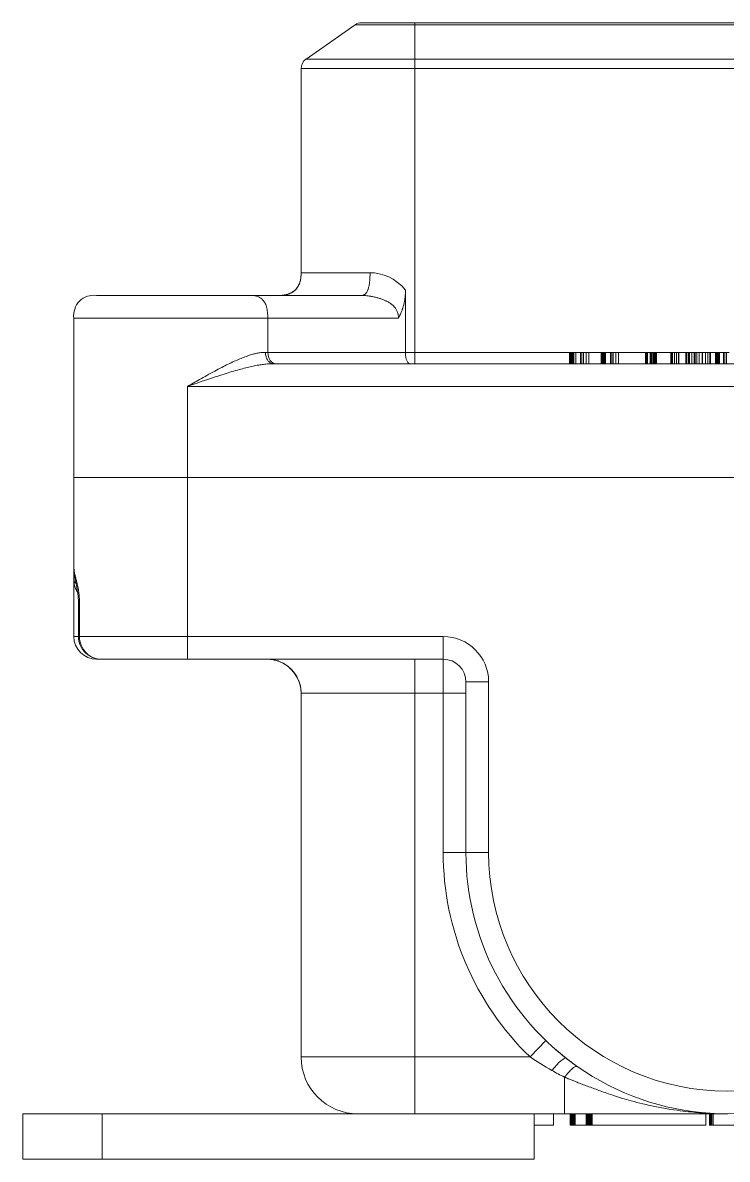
# Model space of a CAD drawing. Header units: millimetres. Extents: x -337 to 383, y -252 to 375.
# Drawn here: x -62 to 0, y 127.4 to 227.4 of the extents above; entities that cross this region are included whole.
import ezdxf

# ---------------------------------------------------------------- set-up
doc = ezdxf.new("R2010")
doc.units = ezdxf.units.MM
doc.linetypes.add('K5LT_THIN', pattern=[0])

# ---------------------------------------------------------------- blocks, each defined once
blk = doc.blocks.new('U1')
at = {"color": 7, "linetype": 'K5LT_THIN', "lineweight": 18}
for p, q in [((-32.76, 227.24), (-37.07, 224.22)), ((-27.5, 227.24), (-32.76, 227.24)), ((-27.5, 227.42), (-32.18, 227.42)), ((-27.5, 227.42), (27.5, 227.42)), ((-27.5, 227.42), (-27.5, 227.24)), ((-27.5, 227.24), (-27.5, 224.22)), ((-27.5, 227.24), (27.5, 227.24)), ((-27.5, 224.22), (-37.07, 224.22)), ((-27.5, 224.22), (27.5, 224.22)), ((-27.5, 223.4), (-27.5, 224.22)), ((-37.5, 205.42), (-37.5, 223.4)), ((-27.5, 223.4), (-37.5, 223.4)), ((-27.5, 198.42), (-27.5, 223.4)), ((-27.5, 223.4), (27.5, 223.4)), ((-37.5, 205.42), (-31.43, 205.42)), ((-55.5, 203.42), (-41.84, 203.42)), ((-55.5, 203.42), (-53.16, 203.42)), ((-55.5, 203.42), (-53.16, 203.42)), ((-43.1, 203.42), (-51.9, 203.42)), ((-41.84, 203.42), (-32.22, 203.42)), ((-41.84, 203.42), (-39.5, 203.42)), ((-41.84, 203.42), (-39.5, 203.42)), ((-39.5, 203.42), (-39.49, 203.42)), ((-28.32, 203.89), (-28.32, 198.42)), ((-57.5, 195.42), (-57.5, 201.42)), ((-57.5, 201.42), (-40.43, 201.42)), ((-40.43, 198.42), (-40.43, 201.42)), ((-40.43, 201.42), (-28.94, 201.42)), ((-40.64, 198.42), (-40.43, 198.42)), ((-40.43, 198.42), (-28.32, 198.42)), ((-27.5, 198.42), (-28.32, 198.42)), ((-27.5, 197.42), (-27.5, 198.42)), ((-27.5, 198.42), (-13.87, 198.42)), ((-13.87, 197.42), (-13.87, 198.42)), ((-13.87, 198.42), (-13.86, 198.42)), ((-13.86, 197.42), (-13.86, 198.42)), ((-13.86, 198.42), (-13.81, 198.42)), ((-13.81, 197.42), (-13.81, 198.42)), ((-13.81, 198.42), (-13.75, 198.42)), ((-13.75, 197.42), (-13.75, 198.42)), ((-13.75, 198.42), (-13.68, 198.42)), ((-13.68, 197.42), (-13.68, 198.42)), ((-13.68, 198.42), (-13.63, 198.42)), ((-13.68, 198.42), (-13.68, 198.42)), ((-13.68, 197.42), (-13.68, 198.42)), ((-13.63, 197.42), (-13.63, 198.42)), ((-13.63, 198.42), (-13.58, 198.42)), ((-13.58, 198.42), (-13.54, 198.42)), ((-13.58, 197.42), (-13.58, 198.42)), ((-13.54, 198.42), (-13.51, 198.42)), ((-13.54, 197.42), (-13.54, 198.42)), ((-13.51, 198.42), (-13.33, 198.42)), ((-13.51, 197.42), (-13.51, 198.42)), ((-13.33, 197.42), (-13.33, 198.42)), ((-13.33, 198.42), (-13.32, 198.42)), ((-13.32, 197.42), (-13.32, 198.42)), ((-13.32, 198.42), (-12.91, 198.42)), ((-12.91, 198.42), (-12.85, 198.42)), ((-12.91, 197.42), (-12.91, 198.42)), ((-12.85, 197.42), (-12.85, 198.42)), ((-12.85, 198.42), (-12.69, 198.42)), ((-12.69, 197.42), (-12.69, 198.42)), ((-12.69, 198.42), (-12.65, 198.42)), ((-12.65, 198.42), (-12.43, 198.42)), ((-12.65, 197.42), (-12.65, 198.42)), ((-12.43, 197.42), (-12.43, 198.42)), ((-12.43, 198.42), (-12.18, 198.42)), ((-12.18, 197.42), (-12.18, 198.42)), ((-12.18, 198.42), (-11.1, 198.42)), ((-11.1, 197.42), (-11.1, 198.42)), ((-11.1, 198.42), (-11.1, 198.42)), ((-11.1, 197.42), (-11.1, 198.42)), ((-11.1, 198.42), (-11.08, 198.42)), ((-11.08, 198.42), (-11.04, 198.42)), ((-11.08, 197.42), (-11.08, 198.42)), ((-11.04, 198.42), (-10.98, 198.42)), ((-11.04, 197.42), (-11.04, 198.42)), ((-10.98, 197.42), (-10.98, 198.42)), ((-10.98, 198.42), (-10.92, 198.42)), ((-10.92, 198.42), (-10.89, 198.42)), ((-10.92, 197.42), (-10.92, 198.42)), ((-10.89, 197.42), (-10.89, 198.42)), ((-10.89, 198.42), (-10.84, 198.42)), ((-10.84, 197.42), (-10.84, 198.42)), ((-10.84, 198.42), (-10.79, 198.42)), ((-10.79, 197.42), (-10.79, 198.42)), ((-10.79, 198.42), (-10.75, 198.42)), ((-10.75, 198.42), (-10.73, 198.42)), ((-10.75, 197.42), (-10.75, 198.42)), ((-10.73, 197.42), (-10.73, 198.42)), ((-10.73, 198.42), (-10.29, 198.42)), ((-10.29, 197.42), (-10.29, 198.42)), ((-10.29, 198.42), (-10.23, 198.42)), ((-10.23, 197.42), (-10.23, 198.42)), ((-10.23, 198.42), (-10.08, 198.42)), ((-10.08, 197.42), (-10.08, 198.42)), ((-10.08, 198.42), (-10.03, 198.42)), ((-10.03, 197.42), (-10.03, 198.42)), ((-10.03, 198.42), (-9.81, 198.42)), ((-9.81, 198.42), (-9.56, 198.42)), ((-9.81, 197.42), (-9.81, 198.42)), ((-9.56, 197.42), (-9.56, 198.42)), ((-9.56, 198.42), (-7.21, 198.42)), ((-7.21, 197.42), (-7.21, 198.42)), ((-7.21, 198.42), (-7.13, 198.42)), ((-7.13, 197.42), (-7.13, 198.42)), ((-7.13, 198.42), (-7.08, 198.42)), ((-7.08, 197.42), (-7.08, 198.42)), ((-7.08, 198.42), (-7.05, 198.42)), ((-7.05, 198.42), (-7.03, 198.42)), ((-7.05, 197.42), (-7.05, 198.42)), ((-7.03, 197.42), (-7.03, 198.42)), ((-7.03, 198.42), (-6.8, 198.42)), ((-6.8, 198.42), (-6.79, 198.42)), ((-6.8, 197.42), (-6.8, 198.42)), ((-6.79, 197.42), (-6.79, 198.42)), ((-6.79, 198.42), (-6.77, 198.42)), ((-6.77, 197.42), (-6.77, 198.42)), ((-6.77, 198.42), (-6.73, 198.42)), ((-6.73, 197.42), (-6.73, 198.42)), ((-6.73, 198.42), (-6.67, 198.42)), ((-6.67, 198.42), (-6.56, 198.42)), ((-6.67, 197.42), (-6.67, 198.42)), ((-6.56, 198.42), (-6.49, 198.42)), ((-6.56, 197.42), (-6.56, 198.42)), ((-6.49, 197.42), (-6.49, 198.42)), ((-6.49, 198.42), (-6.44, 198.42)), ((-6.44, 197.42), (-6.44, 198.42)), ((-6.44, 198.42), (-6.42, 198.42)), ((-6.42, 198.42), (-6.41, 198.42)), ((-6.42, 197.42), (-6.42, 198.42)), ((-6.41, 198.42), (-6.37, 198.42)), ((-6.41, 197.42), (-6.41, 198.42)), ((-6.37, 198.42), (-6.36, 198.42)), ((-6.37, 197.42), (-6.37, 198.42)), ((-6.36, 198.42), (-6.31, 198.42)), ((-6.36, 197.42), (-6.36, 198.42)), ((-6.31, 198.42), (-6.24, 198.42)), ((-6.31, 197.42), (-6.31, 198.42)), ((-6.24, 197.42), (-6.24, 198.42)), ((-6.24, 198.42), (-4.98, 198.42)), ((-4.98, 197.42), (-4.98, 198.42)), ((-4.98, 198.42), (-4.89, 198.42)), ((-4.89, 197.42), (-4.89, 198.42)), ((-4.89, 198.42), (-4.81, 198.42)), ((-4.81, 197.42), (-4.81, 198.42)), ((-4.81, 198.42), (-4.63, 198.42)), ((-4.63, 198.42), (-4.46, 198.42)), ((-4.63, 197.42), (-4.63, 198.42)), ((-4.46, 198.42), (-4.3, 198.42)), ((-4.46, 197.42), (-4.46, 198.42)), ((-4.3, 197.42), (-4.3, 198.42)), ((-4.3, 198.42), (-4.25, 198.42)), ((-4.25, 197.42), (-4.25, 198.42)), ((-4.25, 198.42), (-3.65, 198.42)), ((-3.65, 197.42), (-3.65, 198.42)), ((-3.65, 198.42), (-3.59, 198.42)), ((-3.59, 198.42), (-3.43, 198.42)), ((-3.59, 197.42), (-3.59, 198.42)), ((-3.43, 198.42), (-3.38, 198.42)), ((-3.43, 197.42), (-3.43, 198.42)), ((-3.38, 198.42), (-3.32, 198.42)), ((-3.38, 197.42), (-3.38, 198.42)), ((-3.32, 197.42), (-3.32, 198.42)), ((-3.32, 198.42), (-3.13, 198.42)), ((-3.13, 197.42), (-3.13, 198.42)), ((-3.13, 198.42), (-2.92, 198.42)), ((-2.92, 197.42), (-2.92, 198.42)), ((-2.92, 198.42), (-2.91, 198.42)), ((-2.91, 198.42), (-2.84, 198.42)), ((-2.91, 197.42), (-2.91, 198.42)), ((-2.84, 198.42), (-2.69, 198.42)), ((-2.84, 197.42), (-2.84, 198.42)), ((-2.69, 198.42), (-2.68, 198.42)), ((-2.69, 197.42), (-2.69, 198.42)), ((-2.68, 197.42), (-2.68, 198.42)), ((-2.68, 198.42), (-2.46, 198.42)), ((-2.46, 197.42), (-2.46, 198.42)), ((-2.46, 198.42), (-2.2, 198.42)), ((-2.2, 198.42), (-2.19, 198.42)), ((-2.2, 197.42), (-2.2, 198.42)), ((-2.19, 198.42), (-1.93, 198.42)), ((-2.19, 197.42), (-2.19, 198.42)), ((-1.93, 198.42), (-1.7, 198.42)), ((-1.93, 197.42), (-1.93, 198.42)), ((-1.7, 198.42), (-1.54, 198.42)), ((-1.7, 197.42), (-1.7, 198.42)), ((-1.54, 198.42), (-1.47, 198.42)), ((-1.54, 197.42), (-1.54, 198.42)), ((-1.47, 197.42), (-1.47, 198.42)), ((-1.47, 198.42), (-1.05, 198.42)), ((-1.05, 198.42), (-1.04, 198.42)), ((-1.05, 197.42), (-1.05, 198.42)), ((-1.04, 197.42), (-1.04, 198.42)), ((-1.04, 198.42), (-1.03, 198.42)), ((-1.03, 198.42), (-0.99, 198.42)), ((-1.03, 197.42), (-1.03, 198.42)), ((-0.99, 198.42), (-0.93, 198.42)), ((-0.99, 197.42), (-0.99, 198.42)), ((-0.93, 198.42), (-0.86, 198.42)), ((-0.93, 197.42), (-0.93, 198.42)), ((-0.86, 197.42), (-0.86, 198.42)), ((-0.86, 198.42), (-0.84, 198.42)), ((-0.84, 198.42), (-0.79, 198.42)), ((-0.84, 197.42), (-0.84, 198.42)), ((-0.79, 197.42), (-0.79, 198.42)), ((-0.79, 198.42), (-0.74, 198.42)), ((-0.74, 197.42), (-0.74, 198.42)), ((-0.74, 198.42), (-0.69, 198.42)), ((-0.69, 198.42), (-0.68, 198.42)), ((-0.69, 197.42), (-0.69, 198.42)), ((-0.68, 197.42), (-0.68, 198.42)), ((-0.68, 198.42), (-0.32, 198.42)), ((-0.32, 198.42), (-0.26, 198.42)), ((-0.32, 197.42), (-0.32, 198.42)), ((-0.26, 198.42), (-0.11, 198.42)), ((-0.26, 197.42), (-0.26, 198.42)), ((-0.11, 198.42), (-0.06, 198.42)), ((-0.11, 197.42), (-0.11, 198.42)), ((-0.06, 198.42), (0.16, 198.42)), ((-0.06, 197.42), (-0.06, 198.42)), ((39.95, 197.42), (-39.95, 197.42)), ((-57.5, 187.42), (-57.5, 195.42)), ((-47.5, 187.42), (-47.5, 195.42)), ((47.5, 195.42), (-47.5, 195.42)), ((-57.5, 187.42), (-47.5, 187.42)), ((-57.5, 179.49), (-57.5, 187.42)), ((-57.5, 187.42), (-47.5, 187.42)), ((-47.5, 187.42), (47.5, 187.42)), ((-47.5, 187.42), (47.5, 187.42)), ((-47.5, 173.42), (-47.5, 187.42)), ((-57.5, 179.64), (-57.5, 180.42)), ((-57.5, 180.4), (-57.5, 180.42)), ((-57.5, 179.49), (-57.5, 180.4)), ((-57.5, 178.42), (-57.5, 179.64)), ((-57.5, 178.42), (-57.5, 173.42)), ((-57.1, 173.42), (-57.1, 176.42)), ((-57, 176.42), (-57.1, 176.42)), ((-57, 173.42), (-57, 176.42)), ((-57.5, 173.42), (-57.1, 173.42)), ((-57.1, 173.42), (-57, 173.42)), ((-47.5, 173.42), (-57, 173.42)), ((-47.5, 173.42), (-25, 173.42)), ((-47.5, 171.42), (-47.5, 173.42)), ((-25, 173.42), (-25, 171.42)), ((-55.5, 171.42), (-55.1, 171.42)), ((-47.5, 171.42), (-55.1, 171.42)), ((-55.1, 171.42), (-47.5, 171.42)), ((-50.5, 171.42), (-44.5, 171.42)), ((-47.5, 171.42), (-40.5, 171.42)), ((-47.5, 171.42), (-40.5, 171.42)), ((-40.5, 171.42), (-40.4, 171.42)), ((-40.4, 171.42), (-40.4, 171.42)), ((-40.4, 171.42), (-25, 171.42)), ((-39.92, 171.37), (-39.89, 171.36)), ((-30.5, 171.42), (-37.5, 171.42)), ((-27.5, 171.42), (-27.5, 168.42)), ((-25, 171.42), (-25, 168.42)), ((-23, 154.42), (-23, 169.42)), ((-23, 169.42), (-21, 169.42)), ((-21, 154.42), (-21, 169.42)), ((-37.5, 168.42), (-37.5, 168.47)), ((-37.5, 168.46), (-37.5, 168.47)), ((-37.5, 168.45), (-37.5, 168.42)), ((-37.5, 168.42), (-37.5, 136.42)), ((-37.5, 168.42), (-27.5, 168.42)), ((-27.5, 168.42), (-27.5, 136.42)), ((-25, 168.42), (-27.5, 168.42)), ((-23, 168.42), (-25, 168.42)), ((-25, 154.42), (-25, 168.42)), ((-25, 154.42), (-23, 154.42)), ((-23, 154.42), (-21, 154.42)), ((-17.35, 136.42), (-15.96, 137.86)), ((-27.5, 136.42), (-37.5, 136.42)), ((-27.5, 131.42), (-27.5, 136.42)), ((-27.5, 136.42), (-17.35, 136.42)), ((-13.2, 135.59), (-13.2, 135.59)), ((-14.32, 131.42), (-14.32, 134.65)), ((-62, 131.42), (-62, 127.42)), ((-55, 131.42), (-62, 131.42)), ((-55, 131.42), (-55, 127.42)), ((-27.5, 131.42), (-55, 131.42)), ((-27.5, 131.42), (-32.5, 131.42)), ((-27.5, 131.42), (-14.32, 131.42)), ((-17, 131.42), (-17, 127.42)), ((-15.3, 131.42), (-15.3, 130.42)), ((-14.32, 131.42), (0, 131.42)), ((-13.82, 131.42), (-13.82, 130.42)), ((-13.8, 131.42), (-13.8, 130.42)), ((-13.74, 131.42), (-13.74, 130.42)), ((-13.7, 131.42), (-13.7, 130.42)), ((-13.63, 131.42), (-13.63, 130.42)), ((-13.56, 131.42), (-13.56, 130.42)), ((-13.48, 131.42), (-13.48, 130.42)), ((-13.38, 131.42), (-13.38, 130.42)), ((-12.43, 131.42), (-12.43, 130.42)), ((-12.42, 131.42), (-12.42, 130.42)), ((-12.38, 131.42), (-12.38, 130.42)), ((-12.3, 131.42), (-12.3, 130.42)), ((-12.23, 131.42), (-12.23, 130.42)), ((-12.16, 131.42), (-12.16, 130.42)), ((-12.09, 131.42), (-12.09, 130.42)), ((-12, 131.42), (-12, 130.42)), ((-11.96, 131.42), (-11.96, 130.42)), ((-11.9, 131.42), (-11.9, 130.42)), ((-1.9, 131.42), (-1.9, 130.42)), ((-1.9, 131.42), (-1.7, 131.42)), ((-1.56, 131.42), (-1.56, 130.42)), ((-1.54, 131.42), (-1.54, 130.42)), ((-1.5, 131.42), (-1.5, 130.42)), ((-1.42, 131.42), (-1.42, 130.42)), ((-1.36, 131.42), (-1.36, 130.42)), ((-1.35, 131.42), (-1.35, 130.42)), ((-1.23, 131.42), (-1.23, 130.42)), ((0, 131.42), (-1.04, 131.42)), ((0, 131.42), (0, 131.42)), ((0, 131.42), (0, 131.42)), ((-15.3, 130.42), (-17, 130.42)), ((-13.8, 130.42), (-13.82, 130.42)), ((-13.74, 130.42), (-13.8, 130.42)), ((-13.7, 130.42), (-13.74, 130.42)), ((-13.63, 130.42), (-13.7, 130.42)), ((-13.56, 130.42), (-13.63, 130.42)), ((-13.48, 130.42), (-13.56, 130.42)), ((-13.38, 130.42), (-13.48, 130.42)), ((-12.43, 130.42), (-13.38, 130.42)), ((-12.42, 130.42), (-12.43, 130.42)), ((-12.38, 130.42), (-12.42, 130.42)), ((-12.3, 130.42), (-12.38, 130.42)), ((-12.23, 130.42), (-12.3, 130.42)), ((-12.16, 130.42), (-12.23, 130.42)), ((-12.09, 130.42), (-12.16, 130.42)), ((-12, 130.42), (-12.09, 130.42)), ((-11.96, 130.42), (-12, 130.42)), ((-11.9, 130.42), (-11.96, 130.42)), ((-1.9, 130.42), (-11.9, 130.42)), ((-1.54, 130.42), (-1.56, 130.42)), ((-1.5, 130.42), (-1.54, 130.42)), ((-1.42, 130.42), (-1.5, 130.42)), ((-1.36, 130.42), (-1.42, 130.42)), ((-1.35, 130.42), (-1.36, 130.42)), ((-1.23, 130.42), (-1.35, 130.42)), ((0.84, 130.42), (-1.23, 130.42)), ((-55, 127.42), (-62, 127.42)), ((-17, 127.42), (-55, 127.42))]:
    blk.add_line(p, q, dxfattribs=at)
for centre, radius, start, end in [((-32.18, 226.42), 1, 90, 125), ((-36.5, 223.4), 1, 125, 180), ((-55.75, 201.67), 1.77, 81.8699, 188.1301), ((-55.75, 201.67), 1.77, 81.8699, 188.1301), ((-55.75, 201.67), 1.77, 81.8699, 188.1301), ((-55.5, 195.42), 2, 178.3, 180), ((-55.5, 173.42), 2, 180, 270), ((-25, 169.42), 4, 0, 90), ((-40.5, 168.42), 3, 0.9474, 89.9962), ((-40.5, 168.42), 3, 0, 70.2901), ((-25, 169.42), 2, 0, 90), ((-40.5, 168.42), 3, 27.0867, 45), ((-40.5, 168.42), 3, 9.8912, 24.9706), ((-40.5, 168.42), 3, 0.6724, 0.9476), ((0, 154.42), 25, 180, 226.0545), ((0, 154.42), 23, 180, 234.9766), ((0, 154.42), 21, 180, 0), ((0, 154.42), 23, 234.9868, 0), ((0, 154.42), 23, 228.5782, 231.8526), ((-32.5, 136.42), 5, 180, 270), ((0, 154.42), 23, 231.8526, 234.9766), ((0, 154.42), 23, 234.9766, 234.9797), ((0, 154.42), 23, 234.9802, 234.9862), ((0, 154.42), 23, 234.9766, 234.9802), ((0, 154.42), 23, 234.9862, 234.9868)]:
    blk.add_arc(centre, radius, start, end, dxfattribs=at)
for centre, major_axis, ratio, start_param, end_param in [((-39.72, 198.42), (0, -1), 0.70711, 4.71239, 6.28319), ((-55.1, 173.42), (0, -2), 0.94992, 4.71239, 6.28319), ((-15.44, 134.76), (-1.24, -1.57), 0.14915, 3.14159, 4.52473)]:
    blk.add_ellipse(centre, major_axis=major_axis, ratio=ratio, start_param=start_param, end_param=end_param, dxfattribs=at)
for points, degree in [([(-39.5, 203.42), (-37.5, 203.42), (-37.5, 205.42)], 2), ([(-31.43, 205.42), (-30.39, 205.44), (-29.14, 204.95), (-28.32, 203.89)], 3), ([(-41.84, 203.42), (-40.43, 203.42), (-40.43, 201.42)], 2), ([(-57.5, 178.42), (-57.5, 178.29), (-57.47, 178.02), (-57.36, 177.64), (-57.24, 177.41), (-57.16, 177.3)], 3), ([(-57.5, 178.42), (-57.5, 178.38), (-57.49, 178.3), (-57.42, 178.18), (-57.35, 178.12), (-57.31, 178.09)], 3), ([(-15.44, 135.24), (-16.1, 135.6), (-16.74, 136), (-17.35, 136.42)], 3), ([(-15.44, 135.24), (-15.07, 135.03), (-14.73, 134.84), (-14.32, 134.65)], 3)]:
    blk.add_open_spline(points, degree=degree, dxfattribs=at)
for points, knots in [([(-39.5, 203.42), (-39.34, 203.42), (-39.2, 203.43), (-38.94, 203.47), (-38.84, 203.49), (-38.66, 203.54), (-38.59, 203.57), (-38.47, 203.61), (-38.44, 203.63), (-38.37, 203.66), (-38.33, 203.68), (-38.28, 203.72), (-38.26, 203.73), (-38.21, 203.76), (-38.19, 203.77), (-38.16, 203.79), (-38.15, 203.8), (-38.13, 203.82), (-38.12, 203.83), (-38.1, 203.84), (-38.09, 203.85), (-38.07, 203.86), (-38.07, 203.87), (-38.06, 203.88), (-38.05, 203.88), (-38.04, 203.9), (-38.03, 203.9), (-38.02, 203.91), (-38.02, 203.92), (-38.01, 203.93), (-38, 203.93), (-37.99, 203.95), (-37.98, 203.95), (-37.97, 203.96), (-37.96, 203.97), (-37.95, 203.98), (-37.95, 203.99), (-37.93, 204.01), (-37.92, 204.02), (-37.9, 204.04), (-37.89, 204.05), (-37.87, 204.08), (-37.86, 204.09), (-37.84, 204.13), (-37.82, 204.15), (-37.79, 204.2), (-37.77, 204.22), (-37.75, 204.27), (-37.73, 204.3), (-37.71, 204.34), (-37.7, 204.36), (-37.68, 204.4), (-37.67, 204.44), (-37.63, 204.53), (-37.61, 204.6), (-37.58, 204.72), (-37.56, 204.77), (-37.53, 204.93), (-37.52, 205.04), (-37.51, 205.15), (-37.51, 205.15), (-37.5, 205.22), (-37.5, 205.29), (-37.5, 205.37), (-37.5, 205.4), (-37.5, 205.42)], [0.00001, 0.00001, 0.00001, 0.00001, 7.59752, 7.59752, 12.59933, 12.59933, 16.49376, 16.49376, 18.35984, 18.35984, 20.17514, 20.17514, 21.34178, 21.34178, 22.50842, 22.50842, 23.10906, 23.10906, 23.70969, 23.70969, 24.31033, 24.31033, 24.66463, 24.66463, 25.01893, 25.01893, 25.37322, 25.37322, 25.72752, 25.72752, 26.11302, 26.11302, 26.49851, 26.49851, 26.88401, 26.88401, 27.26951, 27.26951, 27.97116, 27.97116, 28.67281, 28.67281, 29.37446, 29.37446, 30.71058, 30.71058, 32.0467, 32.0467, 33.36145, 33.36145, 34.17801, 34.17801, 35.81114, 35.81114, 39.07739, 39.07739, 41.83951, 41.83951, 47.04249, 47.04249, 47.36375, 47.36375, 50.53405, 50.53405, 51.68144, 51.68144, 51.68144, 51.68144]), ([(-39.5, 203.42), (-39.5, 203.42), (-39.5, 203.42), (-39.46, 203.42), (-39.42, 203.42), (-39.32, 203.43), (-39.27, 203.43), (-39.12, 203.44), (-39.01, 203.46), (-38.77, 203.5), (-38.64, 203.54), (-38.48, 203.61), (-38.44, 203.63), (-38.37, 203.66), (-38.33, 203.68), (-38.27, 203.72), (-38.25, 203.74), (-38.19, 203.77), (-38.17, 203.79), (-38.13, 203.82), (-38.12, 203.83), (-38.1, 203.84), (-38.1, 203.85), (-38.09, 203.85), (-38.08, 203.86), (-38.07, 203.87), (-38.06, 203.87), (-38.05, 203.88), (-38.05, 203.89), (-38.04, 203.9), (-38.03, 203.9), (-38.02, 203.91), (-38.02, 203.92), (-38, 203.93), (-38, 203.93), (-37.99, 203.94), (-37.98, 203.95), (-37.97, 203.96), (-37.97, 203.97), (-37.96, 203.98), (-37.95, 203.98), (-37.94, 203.99), (-37.94, 204), (-37.92, 204.02), (-37.91, 204.03), (-37.89, 204.05), (-37.89, 204.06), (-37.87, 204.08), (-37.86, 204.1), (-37.83, 204.14), (-37.81, 204.17), (-37.78, 204.21), (-37.78, 204.22), (-37.76, 204.24), (-37.75, 204.26), (-37.73, 204.31), (-37.71, 204.34), (-37.68, 204.41), (-37.66, 204.45), (-37.62, 204.55), (-37.6, 204.62), (-37.57, 204.76), (-37.55, 204.82), (-37.53, 204.97), (-37.52, 205.06), (-37.51, 205.18), (-37.51, 205.22), (-37.5, 205.27), (-37.5, 205.29), (-37.5, 205.33), (-37.5, 205.35), (-37.5, 205.37)], [0.00001, 0.00001, 0.00001, 0.00001, 0.00031, 0.00031, 2.0766, 2.0766, 4.67234, 4.67234, 9.86384, 9.86384, 16.40243, 16.40243, 18.26041, 18.26041, 20.07171, 20.07171, 21.55638, 21.55638, 23.04105, 23.04105, 23.65729, 23.65729, 23.98924, 23.98924, 24.32119, 24.32119, 24.65315, 24.65315, 24.9851, 24.9851, 25.31705, 25.31705, 25.649, 25.649, 25.99109, 25.99109, 26.33318, 26.33318, 26.67528, 26.67528, 27.01737, 27.01737, 27.35946, 27.35946, 28.0182, 28.0182, 28.67694, 28.67694, 29.33568, 29.33568, 31.02307, 31.02307, 31.46719, 31.46719, 32.35544, 32.35544, 34.13192, 34.13192, 35.88396, 35.88396, 39.38803, 39.38803, 42.64938, 42.64938, 46.85323, 46.85323, 48.57965, 48.57965, 49.71653, 49.71653, 50.48517, 50.48517, 50.48517, 50.48517]), ([(-32.22, 203.42), (-32.18, 203.42), (-32.12, 203.43), (-32.03, 203.45), (-31.95, 203.49), (-31.88, 203.54), (-31.81, 203.61), (-31.75, 203.68), (-31.7, 203.77), (-31.65, 203.86), (-31.61, 203.96), (-31.58, 204.08), (-31.54, 204.21), (-31.51, 204.36), (-31.48, 204.52), (-31.46, 204.7), (-31.45, 204.9), (-31.44, 205.14), (-31.43, 205.32), (-31.43, 205.42)], [0, 0, 0, 0, 1.64082, 3.08407, 4.29445, 5.46954, 6.57236, 7.63169, 8.60557, 9.50825, 10.34518, 11.2456, 12.2124, 13.26388, 14.36086, 15.52297, 16.75364, 18.03893, 20, 20, 20, 20]), ([(-32.22, 203.42), (-32.12, 203.42), (-31.95, 203.42), (-31.72, 203.4), (-31.53, 203.38), (-31.37, 203.35), (-31.21, 203.32), (-31.05, 203.29), (-30.89, 203.25), (-30.74, 203.21), (-30.61, 203.17), (-30.47, 203.12), (-30.32, 203.07), (-30.19, 203.02), (-30.06, 202.96), (-29.95, 202.91), (-29.83, 202.85), (-29.72, 202.78), (-29.6, 202.7), (-29.48, 202.61), (-29.36, 202.5), (-29.25, 202.38), (-29.16, 202.26), (-29.09, 202.14), (-29.04, 202.01), (-28.99, 201.86), (-28.95, 201.67), (-28.94, 201.52), (-28.94, 201.42)], [0, 0, 0, 0, 1.69125, 3.12823, 4.31095, 5.24369, 6.1994, 7.30988, 8.38514, 9.37935, 10.25818, 11.24116, 12.30192, 13.31999, 14.24864, 15.14136, 16.0408, 16.99337, 18.00448, 19.10721, 20.36899, 21.63899, 22.78026, 23.69187, 24.73627, 25.85391, 27.0223, 29, 29, 29, 29]), ([(-28.94, 201.42), (-28.92, 201.47), (-28.88, 201.54), (-28.83, 201.64), (-28.79, 201.72), (-28.75, 201.81), (-28.69, 201.94), (-28.64, 202.06), (-28.61, 202.16), (-28.58, 202.23), (-28.56, 202.31), (-28.51, 202.45), (-28.46, 202.66), (-28.4, 202.92), (-28.36, 203.23), (-28.33, 203.54), (-28.32, 203.79), (-28.32, 203.89)], [0, 0, 0, 0, 1.2355, 1.84569, 2.44853, 3.04873, 4.2254, 5.37672, 5.94081, 6.49732, 7.04143, 7.58082, 9.64693, 11.5723, 13.02736, 16.05818, 18, 18, 18, 18]), ([(-40.64, 198.42), (-40.75, 198.42), (-40.97, 198.41), (-41.31, 198.36), (-41.66, 198.28), (-42.05, 198.17), (-42.46, 198.02), (-42.91, 197.84), (-43.4, 197.63), (-43.93, 197.38), (-44.5, 197.09), (-45.12, 196.76), (-45.78, 196.4), (-46.41, 196.04), (-46.98, 195.72), (-47.34, 195.51), (-47.5, 195.42)], [0, 0, 0, 0, 0.90704, 1.80922, 2.69908, 3.6959, 4.73493, 5.85559, 7.05629, 8.35193, 9.73634, 11.23777, 12.88448, 14.44418, 15.83506, 17, 17, 17, 17]), ([(-40.64, 198.42), (-40.64, 198.35), (-40.63, 198.23), (-40.59, 198.05), (-40.54, 197.9), (-40.47, 197.77), (-40.39, 197.65), (-40.3, 197.56), (-40.2, 197.48), (-40.08, 197.43), (-40, 197.42), (-39.95, 197.42)], [0, 0, 0, 0, 1.56035, 2.92166, 4.1377, 5.38602, 6.67166, 7.93968, 9.21288, 10.46023, 12, 12, 12, 12]), ([(-27.94, 197.42), (-27.97, 197.42), (-28.01, 197.44), (-28.07, 197.48), (-28.13, 197.54), (-28.18, 197.64), (-28.23, 197.75), (-28.26, 197.88), (-28.29, 198), (-28.31, 198.11), (-28.32, 198.26), (-28.32, 198.36), (-28.32, 198.42)], [0, 0, 0, 0, 2.01946, 2.98918, 4.25088, 5.77926, 7.28393, 8.44656, 9.54987, 10.5663, 11.4959, 13, 13, 13, 13]), ([(-39.95, 197.42), (-40.09, 197.42), (-40.38, 197.41), (-40.81, 197.36), (-41.25, 197.3), (-41.73, 197.21), (-42.25, 197.09), (-42.82, 196.94), (-43.44, 196.77), (-44.12, 196.56), (-44.9, 196.31), (-45.75, 196.03), (-46.64, 195.72), (-47.22, 195.52), (-47.5, 195.42)], [0, 0, 0, 0, 0.94238, 1.85409, 2.73241, 3.71452, 4.75378, 5.88261, 7.11283, 8.43854, 9.86703, 11.64247, 13.36578, 15, 15, 15, 15]), ([(-57.5, 195.48), (-57.5, 195.48), (-57.5, 195.48), (-57.5, 195.48), (-57.5, 195.48), (-57.5, 195.48), (-57.5, 195.48), (-57.5, 195.48), (-57.5, 195.48), (-57.5, 195.48), (-57.5, 195.47), (-57.5, 195.47), (-57.5, 195.47), (-57.5, 195.47), (-57.5, 195.47), (-57.5, 195.46), (-57.5, 195.46), (-57.5, 195.45), (-57.5, 195.45), (-57.5, 195.45), (-57.5, 195.45), (-57.5, 195.45), (-57.5, 195.45), (-57.5, 195.45), (-57.5, 195.45), (-57.5, 195.45), (-57.5, 195.45), (-57.5, 195.45), (-57.5, 195.44), (-57.5, 195.44), (-57.5, 195.44), (-57.5, 195.44), (-57.5, 195.44), (-57.5, 195.44), (-57.5, 195.44), (-57.5, 195.44), (-57.5, 195.44), (-57.5, 195.44), (-57.5, 195.44), (-57.5, 195.43), (-57.5, 195.43), (-57.5, 195.43), (-57.5, 195.43), (-57.5, 195.42), (-57.5, 195.42), (-57.5, 195.42)], [227.85244, 227.85244, 227.85244, 227.85244, 228.00891, 228.00891, 268.02903, 268.02903, 279.1566, 279.1566, 301.41174, 301.41174, 333.92852, 333.92852, 371.28667, 371.28667, 446.00296, 446.00296, 595.43554, 595.43554, 627.95233, 627.95233, 634.16642, 634.16642, 646.59461, 646.59461, 671.45099, 671.45099, 677.51248, 677.51248, 733.28673, 733.28673, 739.23439, 739.23439, 744.80871, 744.80871, 752.62837, 752.62837, 768.2677, 768.2677, 792.73224, 792.73224, 846.32172, 846.32172, 894.81803, 894.81803, 930, 930, 930, 930]), ([(-57.1, 176.42), (-57.1, 176.42), (-57.1, 176.42), (-57.1, 176.43), (-57.1, 176.44), (-57.1, 176.45), (-57.1, 176.46), (-57.1, 176.48), (-57.1, 176.49), (-57.1, 176.53), (-57.1, 176.56), (-57.1, 176.64), (-57.11, 176.7), (-57.11, 176.81), (-57.12, 176.87), (-57.13, 176.99), (-57.13, 177.05), (-57.15, 177.2), (-57.16, 177.28), (-57.19, 177.46), (-57.2, 177.55), (-57.24, 177.75), (-57.26, 177.85), (-57.31, 178.07), (-57.33, 178.19), (-57.38, 178.44), (-57.4, 178.56), (-57.44, 178.8), (-57.46, 178.91), (-57.48, 179.13), (-57.49, 179.24), (-57.5, 179.39), (-57.5, 179.44), (-57.5, 179.49)], [0.00038, 0.00038, 0.00038, 0.00038, 0.05607, 0.05607, 0.79904, 0.79904, 1.59886, 1.59886, 3.19848, 3.19848, 6.39773, 6.39773, 12.79623, 12.79623, 19.89697, 19.89697, 27.73724, 27.73724, 38.84586, 38.84586, 52.35417, 52.35417, 68.55778, 68.55778, 89.16715, 89.16715, 111.12759, 111.12759, 131.01019, 131.01019, 149.06316, 149.06316, 157, 157, 157, 157]), ([(-57.5, 179.49), (-57.5, 179.43), (-57.49, 179.32), (-57.47, 179.14), (-57.43, 178.98), (-57.4, 178.82), (-57.36, 178.67), (-57.32, 178.51), (-57.28, 178.36), (-57.25, 178.23), (-57.21, 178.1), (-57.19, 177.97), (-57.16, 177.85), (-57.13, 177.71), (-57.1, 177.57), (-57.08, 177.42), (-57.06, 177.27), (-57.04, 177.13), (-57.03, 177), (-57.02, 176.87), (-57.01, 176.75), (-57, 176.65), (-57, 176.54), (-57, 176.46), (-57, 176.42)], [0, 0, 0, 0, 2.90118, 5.38842, 7.36881, 9.14669, 10.73613, 12.22256, 13.53949, 14.68691, 15.62049, 16.56658, 17.41798, 18.247, 19.14921, 20.04755, 20.92154, 21.63021, 22.30133, 22.93478, 23.47194, 23.97399, 24.42611, 25, 25, 25, 25]), ([(-57.1, 173.42), (-57.1, 173.33), (-57.09, 173.25), (-57.07, 173.07), (-57.05, 172.98), (-57.01, 172.81), (-56.98, 172.73), (-56.91, 172.57), (-56.87, 172.49), (-56.79, 172.35), (-56.74, 172.27), (-56.64, 172.14), (-56.58, 172.07), (-56.46, 171.96), (-56.4, 171.9), (-56.27, 171.8), (-56.2, 171.75), (-56.06, 171.67), (-55.99, 171.63), (-55.84, 171.56), (-55.77, 171.53), (-55.61, 171.49), (-55.53, 171.47), (-55.38, 171.44), (-55.3, 171.43), (-55.18, 171.42), (-55.14, 171.42), (-55.1, 171.42)], [0.000003, 0.000003, 0.000003, 0.000003, 0.080017, 0.080017, 0.160035, 0.160035, 0.240052, 0.240052, 0.320069, 0.320069, 0.400087, 0.400087, 0.480104, 0.480104, 0.560122, 0.560122, 0.640139, 0.640139, 0.720156, 0.720156, 0.800174, 0.800174, 0.880191, 0.880191, 0.960208, 0.960208, 1, 1, 1, 1]), ([(-40.4, 171.42), (-40.37, 171.42), (-40.34, 171.42), (-40.28, 171.42), (-40.25, 171.42), (-40.18, 171.41), (-40.15, 171.41), (-40.08, 171.4), (-40.05, 171.39), (-39.98, 171.38), (-39.95, 171.38), (-39.92, 171.37)], [0.00205, 0.00205, 0.00205, 0.00205, 6.8, 6.8, 13.6, 13.6, 20.4, 20.4, 27.2, 27.2, 33.99484, 33.99484, 33.99484, 33.99484]), ([(-39.89, 171.36), (-39.94, 171.37), (-40.02, 171.39), (-40.14, 171.41), (-40.25, 171.42), (-40.33, 171.42), (-40.38, 171.42), (-40.4, 171.42)], [0, 0, 0, 0, 2.03371, 3.87348, 5.6899, 7.07258, 8, 8, 8, 8]), ([(-39.49, 171.25), (-39.52, 171.26), (-39.55, 171.27), (-39.61, 171.29), (-39.63, 171.29), (-39.69, 171.31), (-39.72, 171.32), (-39.78, 171.34), (-39.81, 171.34), (-39.86, 171.36), (-39.89, 171.36), (-39.92, 171.37)], [0, 0, 0, 0, 6.8, 6.8, 13.6, 13.6, 20.4, 20.4, 27.2, 27.2, 33.99955, 33.99955, 33.99955, 33.99955]), ([(-39.89, 171.36), (-39.83, 171.35), (-39.74, 171.33), (-39.62, 171.29), (-39.55, 171.27), (-39.51, 171.25), (-39.49, 171.25)], [0, 0, 0, 0, 3.41347, 4.78816, 5.9769, 7, 7, 7, 7]), ([(-37.78, 169.69), (-37.76, 169.64), (-37.74, 169.59), (-37.7, 169.5), (-37.68, 169.45), (-37.65, 169.36), (-37.63, 169.31), (-37.61, 169.21), (-37.59, 169.17), (-37.57, 169.07), (-37.56, 169.02), (-37.55, 168.97)], [0, 0, 0, 0, 2.2, 2.2, 4.4, 4.4, 6.6, 6.6, 8.8, 8.8, 11, 11, 11, 11]), ([(-37.78, 169.69), (-37.76, 169.64), (-37.74, 169.59), (-37.7, 169.5), (-37.68, 169.45), (-37.65, 169.36), (-37.63, 169.31), (-37.61, 169.21), (-37.59, 169.17), (-37.57, 169.07), (-37.56, 169.02), (-37.55, 168.97)], [0, 0, 0, 0, 2.2, 2.2, 4.4, 4.4, 6.6, 6.6, 8.8, 8.8, 11, 11, 11, 11]), ([(-37.5, 168.48), (-37.5, 168.49), (-37.5, 168.5), (-37.5, 168.54), (-37.5, 168.56), (-37.51, 168.61), (-37.51, 168.64), (-37.51, 168.71), (-37.52, 168.75), (-37.52, 168.79), (-37.52, 168.8), (-37.52, 168.8)], [3.16969, 3.16969, 3.16969, 3.16969, 4.97697, 4.97697, 8.14275, 8.14275, 13.54275, 13.54275, 18.94275, 18.94275, 20.03694, 20.03694, 20.03694, 20.03694]), ([(-13.2, 135.59), (-13.22, 135.6), (-13.26, 135.61), (-13.35, 135.58), (-13.46, 135.53), (-13.58, 135.44), (-13.71, 135.32), (-13.86, 135.18), (-14.01, 135.02), (-14.17, 134.84), (-14.27, 134.72), (-14.32, 134.65)], [0, 0, 0, 0, 1.61798, 3.03048, 4.29384, 5.59346, 6.93542, 8.27095, 9.58224, 10.82777, 12, 12, 12, 12]), ([(-14.32, 134.65), (-14.29, 134.64), (-14.24, 134.62), (-14.17, 134.59), (-14.08, 134.55), (-13.96, 134.5), (-13.77, 134.42), (-13.47, 134.31), (-13.09, 134.15), (-12.64, 133.98), (-12.16, 133.8), (-11.67, 133.62), (-11.15, 133.43), (-10.6, 133.23), (-9.97, 133.02), (-9.25, 132.79), (-8.4, 132.54), (-7.37, 132.28), (-6.21, 132.02), (-5.02, 131.81), (-3.94, 131.66), (-2.84, 131.54), (-1.77, 131.46), (-0.94, 131.43), (-0.46, 131.42), (-0.29, 131.42), (-0.17, 131.42), (-0.12, 131.42), (-0.08, 131.42), (-0.07, 131.42), (-0.05, 131.42), (-0.04, 131.42), (-0.03, 131.42), (-0.02, 131.42), (-0.01, 131.42), (0, 131.42), (0, 131.42)], [0, 0, 0, 0, 0.19703, 0.39464, 0.59913, 0.86103, 1.34824, 2.10892, 3.14053, 4.33962, 5.56246, 6.86653, 8.17531, 9.66703, 11.24596, 13.0992, 15.28432, 17.94842, 21.09576, 24.28282, 27.12244, 29.41778, 32.74237, 35.30112, 35.80517, 36.40203, 36.58544, 36.72237, 36.79193, 36.84063, 36.86633, 36.8908, 36.91253, 36.94098, 36.96963, 37, 37, 37, 37])]:
    blk.add_open_spline(points, degree=3, knots=knots, dxfattribs=at)

msp = doc.modelspace()

# ---------------------------------------------------------------- block references
msp.add_blockref('U1', (0, 0))

doc.saveas('drawing.dxf')
